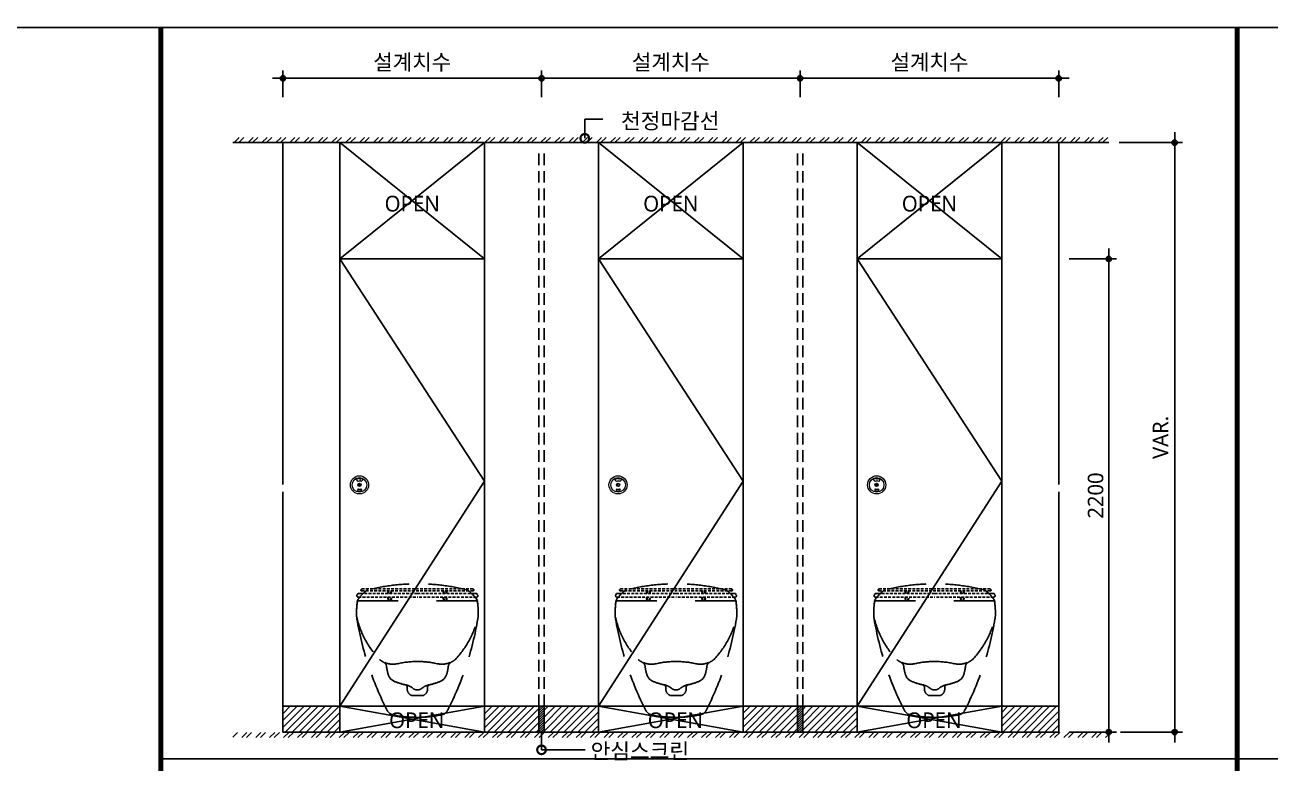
# Model space of a CAD drawing. Extents: x -256 to 8104, y -176 to 5714.
# Drawn here: x 2221 to 4629, y 4116 to 5543 of the extents above; entities that cross this region are included whole.
import ezdxf
from ezdxf.enums import TextEntityAlignment as Align

# ---------------------------------------------------------------- set-up
doc = ezdxf.new("R2010")
doc.units = 0
doc.header["$LTSCALE"] = 30
doc.linetypes.add('HIDDEN', pattern=[0.375, 0.25, -0.125])
doc.layers.get('0').update_dxf_attribs({"linetype": 'CONTINUOUS'})
doc.layers.get('DEFPOINTS').update_dxf_attribs({"linetype": 'CONTINUOUS'})
for name, color, linetype in [('DIM', 7, 'CONTINUOUS'), ('HAT', 8, 'CONTINUOUS'), ('HID', 9, 'HIDDEN'), ('문자', 3, 'CONTINUOUS'), ('부자재', 4, 'CONTINUOUS'), ('잠금쇠(회전형)', 4, 'CONTINUOUS'), ('치수', 1, 'CONTINUOUS'), ('판넬', 2, 'CONTINUOUS'), ('해치', 8, 'CONTINUOUS')]:
    doc.layers.add(name, color=color, linetype=linetype)
doc.styles.add('HDW', font='gulim.ttc')
doc.styles.add('돋움', font='malgun.ttf')
doc.dimstyles.new('10', dxfattribs={"dimscale": 10, "dimtxt": 3, "dimasz": 1, "dimexe": 1.5, "dimexo": 2, "dimgap": 1, "dimtad": 1, "dimdec": 0, "dimlunit": 6, "dimtxsty": '돋움', "dimblk": 'DIMDOT', "dimcen": -1, "dimdle": 1.5, "dimclrt": 3, "dimazin": 3, "dimtfac": 1, "dimtdec": 0, "dimtix": 1, "dimtmove": 2, "dimatfit": 3, "dimldrblk": 'DIMDOT', "dimarcsym": 0})

# ---------------------------------------------------------------- blocks, each defined once
blk = doc.blocks.new('DIMDOT')
at = {"linetype": 'Continuous'}
blk.add_line((-2, 0), (2, 0), dxfattribs=at)
for radius in [0.5, 0.25]:
    blk.add_circle((0, 0), radius, dxfattribs=at)
blk = doc.blocks.new('*D557')
at = {"layer": 'DEFPOINTS', "color": 0}
for p in [(11541.7, -1384.1), (11041.7, -1440.4), (11541.7, -1440.4)]:
    blk.add_point(p, dxfattribs=at)
at = {"layer": 'DIM', "color": 0, "lineweight": -2, "ltscale": 10}
for p, q in [((11041.7, -1420.4), (11041.7, -1369.1)), ((11541.7, -1420.4), (11541.7, -1369.1)), ((11051.7, -1384.1), (11531.7, -1384.1))]:
    blk.add_line(p, q, dxfattribs=at)
at = {"layer": 'DIM', "color": 0, "lineweight": -2, "xscale": 10, "yscale": 10, "zscale": 10, "rotation": 180}
blk.add_blockref('DIMDOT', (11041.7, -1384.1), dxfattribs=at)
at = {"layer": 'DIM', "color": 0, "lineweight": -2, "xscale": 10, "yscale": 10, "zscale": 10}
blk.add_blockref('DIMDOT', (11541.7, -1384.1), dxfattribs=at)
at = {"layer": 'DIM', "color": 3, "insert": (11291.7, -1354.4), "char_height": 30, "attachment_point": 5, "style": '돋움'}
blk.add_mtext('설계치수', dxfattribs=at)
blk = doc.blocks.new('*D558')
at = {"layer": 'DEFPOINTS', "color": 0}
for p in [(12041.7, -1384.1), (11541.7, -1440.4), (12041.7, -1440.4)]:
    blk.add_point(p, dxfattribs=at)
at = {"layer": 'DIM', "color": 0, "lineweight": -2, "ltscale": 10}
for p, q in [((11541.7, -1420.4), (11541.7, -1369.1)), ((12041.7, -1420.4), (12041.7, -1369.1)), ((11551.7, -1384.1), (12031.7, -1384.1))]:
    blk.add_line(p, q, dxfattribs=at)
at = {"layer": 'DIM', "color": 0, "lineweight": -2, "xscale": 10, "yscale": 10, "zscale": 10, "rotation": 180}
blk.add_blockref('DIMDOT', (11541.7, -1384.1), dxfattribs=at)
at = {"layer": 'DIM', "color": 0, "lineweight": -2, "xscale": 10, "yscale": 10, "zscale": 10}
blk.add_blockref('DIMDOT', (12041.7, -1384.1), dxfattribs=at)
at = {"layer": 'DIM', "color": 3, "insert": (11791.7, -1354.4), "char_height": 30, "attachment_point": 5, "style": '돋움'}
blk.add_mtext('설계치수', dxfattribs=at)
blk = doc.blocks.new('*D559')
at = {"layer": 'DEFPOINTS', "color": 0}
for p in [(12541.7, -1384.1), (12041.7, -1440.4), (12541.7, -1440.4)]:
    blk.add_point(p, dxfattribs=at)
at = {"layer": 'DIM', "color": 0, "lineweight": -2, "ltscale": 10}
for p, q in [((12041.7, -1420.4), (12041.7, -1369.1)), ((12541.7, -1420.4), (12541.7, -1369.1)), ((12051.7, -1384.1), (12531.7, -1384.1))]:
    blk.add_line(p, q, dxfattribs=at)
at = {"layer": 'DIM', "color": 0, "lineweight": -2, "xscale": 10, "yscale": 10, "zscale": 10, "rotation": 180}
blk.add_blockref('DIMDOT', (12041.7, -1384.1), dxfattribs=at)
at = {"layer": 'DIM', "color": 0, "lineweight": -2, "xscale": 10, "yscale": 10, "zscale": 10}
blk.add_blockref('DIMDOT', (12541.7, -1384.1), dxfattribs=at)
at = {"layer": 'DIM', "color": 3, "insert": (12291.7, -1354.4), "char_height": 30, "attachment_point": 5, "style": '돋움'}
blk.add_mtext('설계치수', dxfattribs=at)
blk = doc.blocks.new('*D560')
at = {"layer": 'DEFPOINTS', "color": 0}
for p in [(12541.7, -1733.3), (12541.7, -2648.3), (12638.6, -2648.3)]:
    blk.add_point(p, dxfattribs=at)
at = {"layer": 'DIM', "color": 0, "lineweight": -2, "ltscale": 10}
for p, q in [((12561.7, -1733.3), (12653.6, -1733.3)), ((12638.6, -1743.3), (12638.6, -2638.3)), ((12561.7, -2648.3), (12653.6, -2648.3))]:
    blk.add_line(p, q, dxfattribs=at)
at = {"layer": 'DIM', "color": 0, "lineweight": -2, "xscale": 10, "yscale": 10, "zscale": 10}
for p, rotation in [((12638.6, -1733.3), 90), ((12638.6, -2648.3), 270)]:
    blk.add_blockref('DIMDOT', p, dxfattribs=dict(at, rotation=rotation))
at = {"layer": 'DIM', "color": 3, "insert": (12613.1, -2190.8), "char_height": 30, "attachment_point": 5, "rotation": 90, "style": '돋움'}
blk.add_mtext('2200', dxfattribs=at)
blk = doc.blocks.new('A$C460A2A32')
at = {"color": 0}
for p, q in [((2.8, 20), (0.5, 16)), ((2.8, 20), (8.6, 20)), ((3.9, 10), (162.3, 10)), ((8.6, 20), (162.3, 20)), ((12.8, 32), (11.2, 30.4)), ((12.6, 27), (162.3, 27)), ((12.8, 32), (162.3, 32)), ((311.8, 32), (162.3, 32)), ((312, 27), (162.3, 27)), ((316, 20), (162.3, 20)), ((320.7, 10), (162.3, 10)), ((311.8, 32), (313.4, 30.4)), ((321.8, 20), (316, 20)), ((321.8, 20), (324.1, 16))]:
    blk.add_line(p, q, dxfattribs=at)
for centre, radius, start, end in [((3.9, 14), 4, 150.0107, 270), ((12.6, 29), 2, 135, 270), ((108.9, 28.2), 26, 182.6717, 198.4118), ((108.9, 10), 26, 180, 202.6199), ((107.4, 28.2), 23, 183.0205, 200.9186), ((107.4, 10), 23, 180, 205.7715), ((68.6, 10), 23, 334.2285, 0), ((68.6, 28.2), 23, 339.0814, 356.9795), ((67.1, 10), 26, 337.3801, 0), ((67.1, 28.2), 26, 341.5882, 357.3283), ((257.5, 28.2), 26, 182.6717, 198.4118), ((257.5, 10), 26, 180, 202.6199), ((256, 28.2), 23, 183.0205, 200.9186), ((256, 10), 23, 180, 205.7715), ((217.2, 10), 23, 334.2285, 0), ((217.2, 28.2), 23, 339.0814, 356.9795), ((215.7, 10), 26, 337.3801, 0), ((215.7, 28.2), 26, 341.5882, 357.3283), ((312, 29), 2, 270, 45), ((320.7, 14), 4, 270, 29.9893)]:
    blk.add_arc(centre, radius, start, end, dxfattribs=at)
blk = doc.blocks.new('_DOTSMALL')
at = {"color": 0, "linetype": 'ByBlock', "const_width": 0.5}
blk.add_lwpolyline([(-0.0625, 0, 1), (0.0625, 0, 1)], format="xyb", close=True, dxfattribs=at)
blk = doc.blocks.new('A$C63EC304E')
at = {"layer": '치수', "color": 1, "xscale": 2.5, "yscale": 2.5, "zscale": 2.5, "rotation": 234.3098741996962}
blk.add_blockref('_DOTSMALL', (0.31, 0.31), dxfattribs=at)
blk = doc.blocks.new('A$C2BC9653E')
at = {"layer": '치수', "xscale": 0.3333333333333333, "yscale": 0.3333333333333333, "zscale": 0.3333333333333333}
blk.add_blockref('A$C63EC304E', (0, 0), dxfattribs=at)
blk = doc.blocks.new('A$C7FC71301')
at = {"layer": '치수', "rotation": 180}
blk.add_blockref('A$C2BC9653E', (0.208, 0.208), dxfattribs=at)
blk = doc.blocks.new('A$C4A20372B')
at = {"layer": '치수'}
blk.add_blockref('A$C7FC71301', (0, 0), dxfattribs=at)
blk = doc.blocks.new('A$C566469F5')
at = {"layer": '치수'}
blk.add_blockref('A$C4A20372B', (0, 0), dxfattribs=at)
blk = doc.blocks.new('A$C7E317CD4')
at = {"layer": '해치', "xscale": 2, "yscale": 2, "zscale": 2}
blk.add_blockref('A$C566469F5', (0, 0), dxfattribs=at)
blk = doc.blocks.new('A$C601D7F27')
at = {"layer": '치수'}
blk.add_blockref('A$C7E317CD4', (0, 0), dxfattribs=at)
blk = doc.blocks.new('A$C38802C08')
at = {"layer": '치수'}
blk.add_blockref('A$C601D7F27', (0, 0), dxfattribs=at)
blk = doc.blocks.new('*D577')
at = {"layer": 'DEFPOINTS', "color": 0}
for p in [(12638.6, -1508.5), (12766, -1508.5), (12641.1, -2648.3)]:
    blk.add_point(p, dxfattribs=at)
at = {"layer": 'DIM', "color": 0, "lineweight": -2, "ltscale": 10}
for p, q in [((12658.6, -1508.5), (12781, -1508.5)), ((12766, -2638.3), (12766, -1518.5)), ((12661.1, -2648.3), (12781, -2648.3))]:
    blk.add_line(p, q, dxfattribs=at)
at = {"layer": 'DIM', "color": 0, "lineweight": -2, "xscale": 10, "yscale": 10, "zscale": 10}
for p, rotation in [((12766, -1508.5), 90), ((12766, -2648.3), 270)]:
    blk.add_blockref('DIMDOT', p, dxfattribs=dict(at, rotation=rotation))
at = {"layer": 'DIM', "color": 3, "insert": (12738.7, -2078.4), "char_height": 30, "attachment_point": 5, "rotation": 90, "style": '돋움'}
blk.add_mtext('VAR.', dxfattribs=at)
blk = doc.blocks.new('AURA_21', base_point=(8321.5, -6824.2))
h = blk.add_hatch()
h.set_pattern_fill('ANSI31', color=3, scale=3, angle=180)
h.set_pattern_definition([(225, (8359.996, -7000), (6.735192, -6.735192), [])])
h.paths.add_polyline_path([(11151.7, -2598.3), (11041.7, -2598.3), (11041.7, -2648.3), (11151.7, -2648.3)])
h.paths.add_polyline_path([(11536.7, -2598.3), (11431.7, -2598.3), (11431.7, -2648.3), (11536.7, -2648.3)])
h.paths.add_polyline_path([(11651.7, -2598.3), (11546.7, -2598.3), (11546.7, -2648.3), (11651.7, -2648.3)])
h.paths.add_polyline_path([(12036.7, -2598.3), (11931.7, -2598.3), (11931.7, -2648.3), (12036.7, -2648.3)])
h.paths.add_polyline_path([(12151.7, -2598.3), (12046.7, -2598.3), (12046.7, -2648.3), (12151.7, -2648.3)])
h.paths.add_polyline_path([(12541.7, -2598.3), (12431.7, -2598.3), (12431.7, -2648.3), (12541.7, -2648.3)])
h = blk.add_hatch()
h.set_pattern_fill('ANSI31', color=2, style=0)
h.set_pattern_definition([(45, (8359.9965, -7000), (-2.245064, 2.245064), [])])
h.paths.add_polyline_path([(11546.7, -2598.3), (11536.7, -2598.3), (11536.7, -2648.3), (11546.7, -2648.3)])
h = blk.add_hatch()
h.set_pattern_fill('ANSI31', color=2, style=0)
h.set_pattern_definition([(45, (8859.9965, -7000), (-2.245064, 2.245064), [])])
h.paths.add_polyline_path([(12046.7, -2598.3), (12036.7, -2598.3), (12036.7, -2648.3), (12046.7, -2648.3)])
at = {"layer": 'HAT'}
h = blk.add_hatch(dxfattribs=at)
h.set_pattern_fill('ANSI32', color=256, scale=2, style=0)
h.set_pattern_definition([(45, (-294.373, -7141.476), (-13.470384, 13.470384), []), (45, (-285.393, -7141.476), (-13.470384, 13.470384), [])])
h.paths.add_polyline_path([(10945, -1498.5), (12638.6, -1498.5), (12638.6, -1508.5), (10945, -1508.5)])
h = blk.add_hatch(dxfattribs=at)
h.set_pattern_fill('ANSI32', color=256, scale=2, style=0)
h.set_pattern_definition([(45, (-294.373, -6959.496), (-13.470384, 13.470384), []), (45, (-285.393, -6959.496), (-13.470384, 13.470384), [])])
h.paths.add_polyline_path([(10945, -2658.7), (12638.6, -2658.7), (12638.6, -2648.7), (10945, -2648.7)])
at = {"color": 2}
for p, q in [((10945, -1508.5), (12638.6, -1508.5)), ((11431.7, -2598.3), (11431.7, -2648.3)), ((11536.7, -2598.3), (11536.7, -2648.3)), ((12036.7, -2598.3), (12036.7, -2648.3)), ((12151.7, -2598.3), (12151.7, -2648.3))]:
    blk.add_line(p, q, dxfattribs=at)
for p, q in [((11041.7, -2169.6), (11041.7, -1508.5)), ((12541.7, -2169.6), (12541.7, -1508.5)), ((11041.7, -2183.4), (11041.7, -2648.3)), ((12541.7, -2183.4), (12541.7, -2648.3)), ((11041.7, -2648.3), (12541.7, -2648.3))]:
    blk.add_line(p, q)
at = {"color": 8}
blk.add_line((10805.6, -2700.1), (14153.5, -2700.1), dxfattribs=at)
at = {"color": 2}
for points in [[(8320.8, -1285.8), (15573.1, -1285.8), (15573.1, -6824.2), (8320.8, -6824.2)], [(8320.8, -1285.8), (15573.1, -1285.8), (15573.1, -6824.2), (8320.8, -6824.2)], [(8320.8, -1285.8), (16302.7, -1285.8), (16302.7, -6824.2), (8320.8, -6824.2)], [(11151.7, -2598.3), (11041.7, -2598.3), (11041.7, -2648.3), (11151.7, -2648.3)], [(11651.7, -2598.3), (11431.7, -2598.3), (11431.7, -2648.3), (11651.7, -2648.3)], [(11546.7, -2598.3), (11536.7, -2598.3), (11536.7, -2648.3), (11546.7, -2648.3)], [(11931.7, -2598.3), (12151.7, -2598.3), (12151.7, -2648.3), (11931.7, -2648.3)], [(12046.7, -2598.3), (12036.7, -2598.3), (12036.7, -2648.3), (12046.7, -2648.3)], [(12431.7, -2598.3), (12541.7, -2598.3), (12541.7, -2648.3), (12431.7, -2648.3)]]:
    blk.add_lwpolyline(points, close=True, dxfattribs=at)
at = {"color": 8, "const_width": 10}
for points in [[(10805.6, -4055), (10805.6, -1285.8)], [(12886.6, -4055), (12886.6, -1285.8)]]:
    blk.add_lwpolyline(points, dxfattribs=at)
at = {"layer": 'HID', "ltscale": 3}
for p, q in [((11536.7, -2598.3), (11536.7, -1519.5)), ((11546.7, -2598.3), (11546.7, -1519.5)), ((12036.7, -2598.3), (12036.7, -1519.5)), ((12046.7, -2598.3), (12046.7, -1519.5))]:
    blk.add_line(p, q, dxfattribs=at)
at = {"layer": 'HID', "ltscale": 10}
for p, q in [((11189.5, -2394.2), (11301.7, -2394.2)), ((11413.9, -2394.2), (11301.7, -2394.2)), ((11689.5, -2394.2), (11801.7, -2394.2)), ((11913.9, -2394.2), (11801.7, -2394.2)), ((12189.5, -2394.2), (12301.7, -2394.2)), ((12413.9, -2394.2), (12301.7, -2394.2))]:
    blk.add_line(p, q, dxfattribs=at)
for centre, radius, start, end in [((11259.3, -2445), 90, 128.0065, 143.1013), ((11207.6, -2378.8), 6, 103.9579, 128.0065), ((11301.7, -2764.6), 403.1, 76.2923, 103.7077), ((11395.8, -2378.8), 6, 51.9935, 76.0421), ((11344.1, -2445), 90, 36.8987, 51.9935), ((11759.3, -2445), 90, 128.0065, 143.1013), ((11707.6, -2378.8), 6, 103.9579, 128.0065), ((11801.7, -2764.6), 403.1, 76.2923, 103.7077), ((11895.8, -2378.8), 6, 51.9935, 76.0421), ((11844.1, -2445), 90, 36.8987, 51.9935), ((12259.3, -2445), 90, 128.0065, 143.1013), ((12207.6, -2378.8), 6, 103.9579, 128.0065), ((12301.7, -2764.6), 403.1, 76.2923, 103.7077), ((12395.8, -2378.8), 6, 51.9935, 76.0421), ((12344.1, -2445), 90, 36.8987, 51.9935), ((11364.1, -2418.7), 180, 172.4918, 181.055), ((11189.5, -2398.4), 4.2, 90, 173.3826), ((11194.6, -2396.3), 9, 143.1013, 172.4918), ((11413.9, -2398.4), 4.2, 6.6174, 90), ((11408.8, -2396.3), 9, 7.5082, 36.8987), ((11239.3, -2418.7), 180, 358.945, 7.5082), ((11864.1, -2418.7), 180, 172.4918, 181.055), ((11689.5, -2398.4), 4.2, 90, 173.3826), ((11694.6, -2396.3), 9, 143.1013, 172.4918), ((11913.9, -2398.4), 4.2, 6.6174, 90), ((11908.8, -2396.3), 9, 7.5082, 36.8987), ((11739.3, -2418.7), 180, 358.945, 7.5082), ((12364.1, -2418.7), 180, 172.4918, 181.055), ((12189.5, -2398.4), 4.2, 90, 173.3826), ((12194.6, -2396.3), 9, 143.1013, 172.4918), ((12413.9, -2398.4), 4.2, 6.6174, 90), ((12408.8, -2396.3), 9, 7.5082, 36.8987), ((12239.3, -2418.7), 180, 358.945, 7.5082), ((11226.1, -2421.2), 42, 181.055, 190.5892), ((11357, -2386.2), 177, 192.809, 223.5419), ((11779.1, -2331), 602.3, 189.3568, 207.2383), ((10824.3, -2331), 602.3, 332.7617, 350.6432), ((11246.4, -2386.2), 177, 316.4581, 347.191), ((11377.3, -2421.2), 42, 349.4108, 358.945), ((11726.1, -2421.2), 42, 181.055, 190.5892), ((11857, -2386.2), 177, 192.809, 223.5419), ((12279.1, -2331), 602.3, 189.3568, 207.2383), ((11324.3, -2331), 602.3, 332.7617, 350.6432), ((11746.4, -2386.2), 177, 316.4581, 347.191), ((11877.3, -2421.2), 42, 349.4108, 358.945), ((12226.1, -2421.2), 42, 181.055, 190.5892), ((12357, -2386.2), 177, 192.809, 223.5419), ((12779.1, -2331), 602.3, 189.3568, 207.2383), ((11824.3, -2331), 602.3, 332.7617, 350.6432), ((12246.4, -2386.2), 177, 316.4581, 347.191), ((12377.3, -2421.2), 42, 349.4108, 358.945), ((11254.3, -2474.9), 42, 232.3598, 243.5689), ((11230.3, -2523.3), 12, 6.9609, 63.5689), ((11254.3, -2474.9), 42, 248.0565, 282.8609), ((11332.6, -2510.8), 91.1, 186.9609, 196.5836), ((11301.7, -2682.6), 171, 90, 102.8609), ((11301.7, -2682.6), 171, 77.1391, 90), ((11349.1, -2474.9), 42, 257.1391, 291.9435), ((11270.9, -2510.8), 91.1, 343.4164, 353.0391), ((11373.2, -2523.3), 12, 116.4311, 173.0391), ((11349.1, -2474.9), 42, 296.4311, 307.6402), ((11754.3, -2474.9), 42, 232.3598, 243.5689), ((11730.3, -2523.3), 12, 6.9609, 63.5689), ((11754.3, -2474.9), 42, 248.0565, 282.8609), ((11832.6, -2510.8), 91.1, 186.9609, 196.5836), ((11801.7, -2682.6), 171, 90, 102.8609), ((11801.7, -2682.6), 171, 77.1391, 90), ((11849.1, -2474.9), 42, 257.1391, 291.9435), ((11770.9, -2510.8), 91.1, 343.4164, 353.0391), ((11873.2, -2523.3), 12, 116.4311, 173.0391), ((11849.1, -2474.9), 42, 296.4311, 307.6402), ((12254.3, -2474.9), 42, 232.3598, 243.5689), ((12230.3, -2523.3), 12, 6.9609, 63.5689), ((12254.3, -2474.9), 42, 248.0565, 282.8609), ((12332.6, -2510.8), 91.1, 186.9609, 196.5836), ((12301.7, -2682.6), 171, 90, 102.8609), ((12301.7, -2682.6), 171, 77.1391, 90), ((12349.1, -2474.9), 42, 257.1391, 291.9435), ((12270.9, -2510.8), 91.1, 343.4164, 353.0391), ((12373.2, -2523.3), 12, 116.4311, 173.0391), ((12349.1, -2474.9), 42, 296.4311, 307.6402), ((11265.4, -2530.8), 21, 196.5836, 247.6201), ((11301.7, -2442.7), 116.3, 247.6201, 258.9228), ((11301.7, -2442.7), 116.3, 281.0772, 292.3799), ((11338, -2530.8), 21, 292.3799, 343.4164), ((11765.4, -2530.8), 21, 196.5836, 247.6201), ((11801.7, -2442.7), 116.3, 247.6201, 258.9228), ((11801.7, -2442.7), 116.3, 281.0772, 292.3799), ((11838, -2530.8), 21, 292.3799, 343.4164), ((12265.4, -2530.8), 21, 196.5836, 247.6201), ((12301.7, -2442.7), 116.3, 247.6201, 258.9228), ((12301.7, -2442.7), 116.3, 281.0772, 292.3799), ((12338, -2530.8), 21, 292.3799, 343.4164), ((11276.2, -2562.3), 6, 0, 77.9673), ((11273.6, -2586.3), 30, 49.4621, 78.9228), ((11295.6, -2564.7), 13.6, 169.8446, 248.5821), ((11301.7, -2553.4), 13.3, 229.4621, 270), ((11301.7, -2553.4), 13.3, 270, 310.5379), ((11329.8, -2586.3), 30, 101.0772, 130.5379), ((11307.8, -2564.7), 13.6, 291.4179, 10.1554), ((11327.2, -2562.3), 6, 102.0327, 180), ((11776.2, -2562.3), 6, 0, 77.9673), ((11773.6, -2586.3), 30, 49.4621, 78.9228), ((11795.6, -2564.7), 13.6, 169.8446, 248.5821), ((11801.7, -2553.4), 13.3, 229.4621, 270), ((11801.7, -2553.4), 13.3, 270, 310.5379), ((11829.8, -2586.3), 30, 101.0772, 130.5379), ((11807.8, -2564.7), 13.6, 291.4179, 10.1554), ((11827.2, -2562.3), 6, 102.0327, 180), ((12276.2, -2562.3), 6, 0, 77.9673), ((12273.6, -2586.3), 30, 49.4621, 78.9228), ((12295.6, -2564.7), 13.6, 169.8446, 248.5821), ((12301.7, -2553.4), 13.3, 229.4621, 270), ((12301.7, -2553.4), 13.3, 270, 310.5379), ((12329.8, -2586.3), 30, 101.0772, 130.5379), ((12307.8, -2564.7), 13.6, 291.4179, 10.1554), ((12327.2, -2562.3), 6, 102.0327, 180), ((11301.7, -2406.7), 171, 266.2838, 270), ((11301.7, -2406.7), 171, 270, 273.7162), ((11801.7, -2406.7), 171, 266.2838, 270), ((11801.7, -2406.7), 171, 270, 273.7162), ((12301.7, -2406.7), 171, 266.2838, 270), ((12301.7, -2406.7), 171, 270, 273.7162), ((11259.1, -2597.5), 18, 210.6249, 258.7833), ((11301.7, -2382.7), 237, 258.7833, 270), ((11301.7, -2382.7), 237, 270, 281.2167), ((11344.3, -2597.5), 18, 281.2167, 329.3751), ((11759.1, -2597.5), 18, 210.6249, 258.7833), ((11801.7, -2382.7), 237, 258.7833, 270), ((11801.7, -2382.7), 237, 270, 281.2167), ((11844.3, -2597.5), 18, 281.2167, 329.3751), ((12259.1, -2597.5), 18, 210.6249, 258.7833), ((12301.7, -2382.7), 237, 258.7833, 270), ((12301.7, -2382.7), 237, 270, 281.2167), ((12344.3, -2597.5), 18, 281.2167, 329.3751)]:
    blk.add_arc(centre, radius, start, end, dxfattribs=at)
at = {"layer": '부자재', "color": 3}
blk.add_line((12541.7, -1508.5), (11041.7, -1508.5), dxfattribs=at)
blk.add_line((12541.7, -1508.5), (11041.7, -1508.5), dxfattribs=at)
at = {"layer": '잠금쇠(회전형)', "linetype": 'Continuous', "lineweight": 15}
for p, q in [((11183.1, -2159.6), (11186.8, -2163.5)), ((11196.8, -2159.6), (11193.2, -2163.5)), ((11683.1, -2159.6), (11686.8, -2163.5)), ((11696.8, -2159.6), (11693.2, -2163.5)), ((12183.1, -2159.6), (12186.8, -2163.5)), ((12196.8, -2159.6), (12193.2, -2163.5)), ((11186.4, -2178.8), (11186, -2179.9)), ((11188.3, -2167.2), (11188.3, -2173)), ((11191, -2167.3), (11191, -2173.1)), ((11193.6, -2178.8), (11194, -2179.9)), ((11686.4, -2178.8), (11686, -2179.9)), ((11688.3, -2167.2), (11688.3, -2173)), ((11691, -2167.3), (11691, -2173.1)), ((11693.6, -2178.8), (11694, -2179.9)), ((12186.4, -2178.8), (12186, -2179.9)), ((12188.3, -2167.2), (12188.3, -2173)), ((12191, -2167.3), (12191, -2173.1)), ((12193.6, -2178.8), (12194, -2179.9))]:
    blk.add_line(p, q, dxfattribs=at)
for centre, radius in [((11189.7, -2170.2), 17.6), ((11189.7, -2170.2), 14.1), ((11689.7, -2170.2), 17.6), ((11689.7, -2170.2), 14.1), ((12189.7, -2170.2), 17.6), ((12189.7, -2170.2), 14.1), ((11189.7, -2170.2), 3.21), ((11689.7, -2170.2), 3.21), ((12189.7, -2170.2), 3.21)]:
    blk.add_circle(centre, radius, dxfattribs=at)
for centre, radius, start, end in [((11190, -2171.9), 14.1, 61.0478, 118.9522), ((11190, -2169.5), 6.81, 61.8696, 118.1304), ((11690, -2171.9), 14.1, 61.0478, 118.9522), ((11690, -2169.5), 6.81, 61.8696, 118.1304), ((12190, -2171.9), 14.1, 61.0478, 118.9522), ((12190, -2169.5), 6.81, 61.8696, 118.1304), ((11186.9, -2180.2), 0.98, 160.8571, 255.4685), ((11187.3, -2179.1), 0.98, 72.2332, 160.8571), ((11190, -2168.4), 13.2, 255.4685, 284.5315), ((11190, -2170.8), 7.75, 252.2332, 287.7668), ((11192.6, -2179.1), 0.98, 19.1429, 107.7668), ((11193, -2180.2), 0.98, 284.5315, 19.1429), ((11686.9, -2180.2), 0.98, 160.8571, 255.4685), ((11687.3, -2179.1), 0.98, 72.2332, 160.8571), ((11690, -2168.4), 13.2, 255.4685, 284.5315), ((11690, -2170.8), 7.75, 252.2332, 287.7668), ((11692.6, -2179.1), 0.98, 19.1429, 107.7668), ((11693, -2180.2), 0.98, 284.5315, 19.1429), ((12186.9, -2180.2), 0.98, 160.8571, 255.4685), ((12187.3, -2179.1), 0.98, 72.2332, 160.8571), ((12190, -2168.4), 13.2, 255.4685, 284.5315), ((12190, -2170.8), 7.75, 252.2332, 287.7668), ((12192.6, -2179.1), 0.98, 19.1429, 107.7668), ((12193, -2180.2), 0.98, 284.5315, 19.1429)]:
    blk.add_arc(centre, radius, start, end, dxfattribs=at)
at = {"layer": '치수'}
for p, q in [((11625.4, -1499.9), (11625.4, -1462.8)), ((11625.4, -1462.8), (11660.5, -1462.8)), ((11151.7, -1508.5), (11431.7, -1733.3)), ((11431.7, -1508.5), (11151.7, -1733.3)), ((11651.7, -1508.5), (11931.7, -1733.3)), ((11931.7, -1508.5), (11651.7, -1733.3)), ((12151.7, -1508.5), (12431.7, -1733.3)), ((12431.7, -1508.5), (12151.7, -1733.3)), ((11431.7, -2162.9), (11151.7, -1733.3)), ((11931.7, -2162.9), (11651.7, -1733.3)), ((12431.7, -2162.9), (12151.7, -1733.3)), ((11431.7, -2162.9), (11151.7, -2598.3)), ((11931.7, -2162.9), (11651.7, -2598.3)), ((12431.7, -2162.9), (12151.7, -2598.3)), ((11151.7, -2598.3), (11431.7, -2648.3)), ((11431.7, -2598.3), (11151.7, -2648.3)), ((11651.7, -2598.3), (11931.7, -2648.3)), ((11931.7, -2598.3), (11651.7, -2648.3)), ((12151.7, -2598.3), (12431.7, -2648.3)), ((12431.7, -2598.3), (12151.7, -2648.3)), ((11541.7, -2648.3), (11541.7, -2682.5)), ((11625.8, -2682.5), (11541.7, -2682.5))]:
    blk.add_line(p, q, dxfattribs=at)
at = {"layer": '판넬', "color": 3}
for p, q in [((11151.7, -1698.3), (11151.7, -1508.5)), ((11431.7, -1733.3), (11431.7, -1508.5)), ((11651.7, -1733.3), (11651.7, -1508.5)), ((11931.7, -1733.3), (11931.7, -1508.5)), ((12151.7, -1733.3), (12151.7, -1508.5)), ((12431.7, -1733.3), (12431.7, -1508.5)), ((11151.7, -1733.3), (11151.7, -1519.5)), ((11151.7, -2598.3), (11041.7, -2598.3)), ((11651.7, -2598.3), (11431.7, -2598.3)), ((11651.7, -2598.3), (11551.7, -2598.3)), ((12151.7, -2598.3), (11931.7, -2598.3)), ((12541.7, -2598.3), (12431.7, -2598.3))]:
    blk.add_line(p, q, dxfattribs=at)
at = {"layer": '판넬'}
for p, q in [((11431.7, -1733.3), (11151.7, -1733.3)), ((11151.7, -1733.3), (11151.7, -2598.3)), ((11431.7, -1733.3), (11431.7, -2555.2)), ((11931.7, -1733.3), (11651.7, -1733.3)), ((11651.7, -1733.3), (11651.7, -2598.3)), ((11931.7, -1733.3), (11931.7, -1745.7)), ((12431.7, -1733.3), (12151.7, -1733.3)), ((12151.7, -1733.3), (12151.7, -2598.3)), ((12431.7, -1733.3), (12431.7, -1745.7)), ((11931.7, -1745.7), (11931.7, -2555.2)), ((12431.7, -1745.7), (12431.7, -2555.2)), ((11431.7, -2555.2), (11431.7, -2598.3)), ((11931.7, -2555.2), (11931.7, -2598.3)), ((12431.7, -2555.2), (12431.7, -2598.3)), ((11431.7, -2598.3), (11151.7, -2598.3)), ((11931.7, -2598.3), (11651.7, -2598.3)), ((12431.7, -2598.3), (12151.7, -2598.3))]:
    blk.add_line(p, q, dxfattribs=at)
at = {"layer": '판넬', "color": 4}
blk.add_line((12151.7, -2598.3), (12051.7, -2598.3), dxfattribs=at)
at = {"layer": 'HID', "ltscale": 10, "xscale": 0.7200000000011642, "yscale": 0.7200000000011642, "zscale": 0.7200000000011642}
for p in [(11184.9, -2394.5), (11684.9, -2394.5), (12184.9, -2394.5)]:
    blk.add_blockref('A$C460A2A32', p, dxfattribs=at)
at = {"layer": '해치', "xscale": -20, "yscale": 20, "zscale": 20, "rotation": 180}
blk.add_blockref('A$C38802C08', (11621.2, -1495.9), dxfattribs=at)
at = {"layer": '해치', "xscale": -20, "yscale": 20, "zscale": 20}
blk.add_blockref('A$C38802C08', (11545.9, -2686.6), dxfattribs=at)
at = {"layer": '문자', "style": '돋움'}
for s, p in [('천정마감선', (11790.6, -1466.2)), ('OPEN', (11291.7, -1626.4)), ('OPEN', (11791.7, -1626.4)), ('OPEN', (12291.7, -1626.4)), ('OPEN', (11300.5, -2625.3)), ('OPEN', (11800.5, -2625.3)), ('OPEN', (12300.5, -2625.3)), ('안심스크린', (11731.9, -2684.2))]:
    blk.add_text(s, height=30.34, dxfattribs=at).set_placement(p, align=Align.MIDDLE)
at = {"layer": '잠금쇠(회전형)', "linetype": 'Continuous', "lineweight": 15, "style": 'HDW', "width": 0.659278}
for p, p2 in [((11186.8, -2161.6), (11193, -2161.6)), ((11686.8, -2161.6), (11693, -2161.6)), ((12186.8, -2161.6), (12193, -2161.6))]:
    blk.add_text('사용중', height=2.3, dxfattribs=at).set_placement(p, p2, align=Align.FIT)
at = {"layer": 'DIM', "ltscale": 10}
for base, p1, p2, picture, middle in [((11541.7, -1384.1), (11041.7, -1440.4), (11541.7, -1440.4), '*D557', (11291.7, -1354.4)), ((12041.7, -1384.1), (11541.7, -1440.4), (12041.7, -1440.4), '*D558', (11791.7, -1354.4)), ((12541.7, -1384.1), (12041.7, -1440.4), (12541.7, -1440.4), '*D559', (12291.7, -1354.4))]:
    dim = blk.add_linear_dim(base=base, p1=p1, p2=p2, text='설계치수', dimstyle='10', override={"dimtxsty": '돋움'}, dxfattribs=at)
    dim.commit()
    dim.dimension.update_dxf_attribs({"geometry": picture, "text_midpoint": middle})
dim = blk.add_linear_dim(base=(12766, -1508.5), p1=(12641.1, -2648.3), p2=(12638.6, -1508.5), angle=90, text='VAR.', dimstyle='10', dxfattribs=at)
dim.commit()
dim.dimension.update_dxf_attribs({"geometry": '*D577', "text_midpoint": (12738.7, -2078.4), "dimtype": 160})
dim = blk.add_linear_dim(base=(12638.6, -2648.3), p1=(12541.7, -1733.3), p2=(12541.7, -2648.3), angle=90, text='2200', dimstyle='10', override={"dimtxt": 3, "dimtxsty": '돋움'}, dxfattribs=at)
dim.commit()
dim.dimension.update_dxf_attribs({"geometry": '*D560', "text_midpoint": (12613.1, -2190.8)})

msp = doc.modelspace()

# ---------------------------------------------------------------- block references
msp.add_blockref('AURA_21', (0, 0))

doc.saveas('drawing.dxf')
